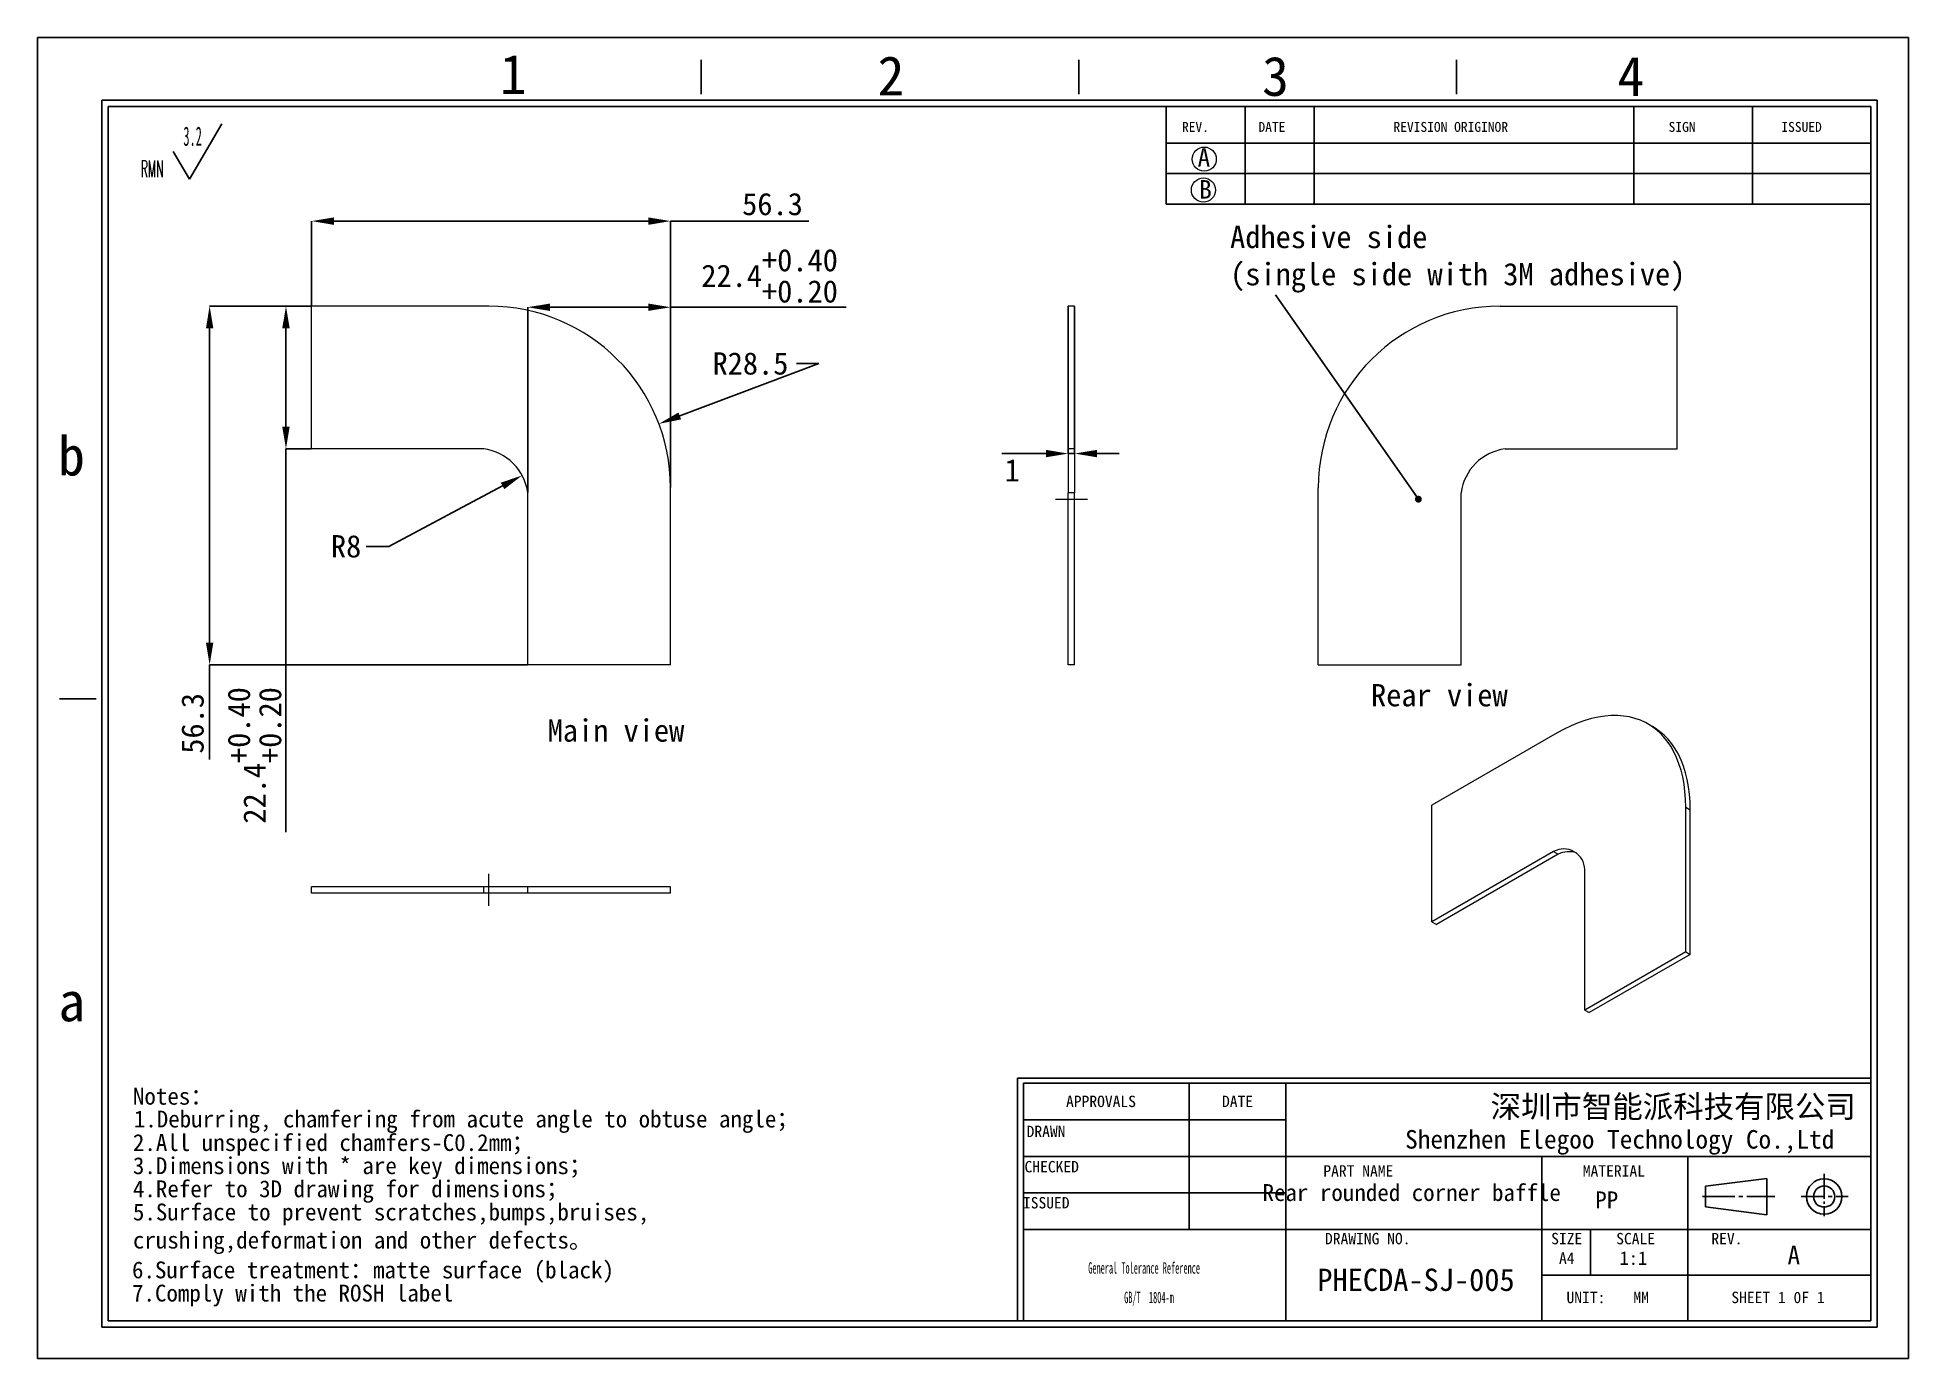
# Model space of a CAD drawing. Header units: millimetres. Extents: x 2 to 295, y 1 to 209.
import ezdxf

# ---------------------------------------------------------------- set-up
doc = ezdxf.new("R2010")
doc.units = ezdxf.units.MM
doc.header["$PDSIZE"] = -1
doc.linetypes.add('CENTERX2', pattern=[20.32, 12.7, -2.54, 2.54, -2.54])
doc.linetypes.add('HIDDEN', pattern=[1.905, 1.27, -0.635])
doc.layers.add('SLD-0', color=179, linetype='Continuous')
doc.styles.add('6', font='simfang.ttf')
doc.styles.add('C', font='simfang.ttf')
doc.styles.add('SLDTEXTSTYLE1', font='TXT', dxfattribs={"width": 0.469, "bigfont": 'bigfont'})
doc.styles.add('SLDTEXTSTYLE2', font='TXT', dxfattribs={"width": 0.469})
doc.styles.add('SLDTEXTSTYLE8', font='TXT', dxfattribs={"width": 0.484})
doc.dimstyles.new('SLDDIMSTYLE0', dxfattribs={"dimtxt": 3.5, "dimasz": 3.5, "dimexe": 0, "dimexo": 0.0625, "dimgap": 0.875, "dimtad": 2, "dimrnd": 1e-09, "dimzin": 12, "dimdsep": 46, "dimtxsty": 'SLDTEXTSTYLE2', "dimsah": 1, "dimcen": 0.09, "dimadec": 0, "dimazin": 3, "dimtfac": 1, "dimtofl": 0, "dimtmove": 0, "dimatfit": 3, "dimfxl": 1, "dimfrac": 2, "dimtolj": 1, "dimtzin": 12, "dimarcsym": 0})
doc.dimstyles.new('SLDDIMSTYLE1', dxfattribs={"dimtxt": 3.5, "dimasz": 3.5, "dimexe": 0, "dimexo": 0.0625, "dimgap": 0.875, "dimtad": 0, "dimtih": 1, "dimtoh": 1, "dimrnd": 1e-09, "dimzin": 12, "dimdsep": 46, "dimtxsty": 'SLDTEXTSTYLE2', "dimsah": 1, "dimcen": 0, "dimadec": 0, "dimazin": 3, "dimtfac": 1, "dimtofl": 0, "dimtmove": 0, "dimatfit": 3, "dimfxl": 1, "dimfrac": 2, "dimtolj": 1, "dimtzin": 12, "dimarcsym": 0})
doc.dimstyles.new('SLDDIMSTYLE2', dxfattribs={"dimtxt": 3.5, "dimasz": 3.5, "dimexe": 0, "dimexo": 0.0625, "dimgap": 0.875, "dimtad": 0, "dimtih": 1, "dimtoh": 1, "dimrnd": 1e-09, "dimzin": 12, "dimdsep": 46, "dimtxsty": 'SLDTEXTSTYLE2', "dimsah": 1, "dimcen": 0, "dimadec": 0, "dimazin": 3, "dimtfac": 1, "dimtofl": 0, "dimtmove": 1, "dimatfit": 3, "dimfxl": 1, "dimfrac": 2, "dimtolj": 1, "dimtzin": 12, "dimarcsym": 0})
doc.dimstyles.new('SLDDIMSTYLE3', dxfattribs={"dimtxt": 3.5, "dimasz": 3.5, "dimexe": 0, "dimexo": 0.0625, "dimgap": 0.875, "dimtad": 2, "dimrnd": 1e-09, "dimzin": 12, "dimdsep": 46, "dimtxsty": 'SLDTEXTSTYLE2', "dimsah": 1, "dimcen": 0.09, "dimadec": 0, "dimazin": 3, "dimtol": 1, "dimtp": 0.4, "dimtm": -0.2, "dimtfac": 1, "dimtofl": 0, "dimtmove": 0, "dimatfit": 3, "dimfxl": 1, "dimfrac": 2, "dimtolj": 1, "dimtzin": 0, "dimarcsym": 0})
doc.dimstyles.new('SLDDIMSTYLE4', dxfattribs={"dimtxt": 3.5, "dimasz": 3.5, "dimexe": 0, "dimexo": 0.0625, "dimgap": 0.875, "dimtad": 2, "dimrnd": 1e-09, "dimzin": 12, "dimdsep": 46, "dimtxsty": 'SLDTEXTSTYLE2', "dimsah": 1, "dimcen": 0.09, "dimadec": 0, "dimazin": 3, "dimtfac": 1, "dimtmove": 0, "dimatfit": 0, "dimfxl": 1, "dimfrac": 2, "dimtolj": 1, "dimtzin": 12, "dimarcsym": 0})
doc.dimstyles.new('SLDDIMSTYLE5', dxfattribs={"dimtxt": 0.18, "dimasz": 1.076923, "dimexe": 0, "dimexo": 0.0625, "dimgap": 0, "dimtad": 0, "dimtih": 1, "dimtoh": 1, "dimdec": 0, "dimrnd": 1e-09, "dimzin": 0, "dimdsep": 46, "dimtxsty": 'Standard', "dimblk1": 'DOT', "dimblk2": 'DOT', "dimsah": 1, "dimcen": 0.09, "dimadec": 0, "dimazin": 0, "dimtfac": 1.076923, "dimtdec": 0, "dimtofl": 0, "dimtmove": 0, "dimatfit": 3, "dimldrblk": 'DOT', "dimfxl": 1, "dimfrac": 2, "dimtolj": 1, "dimtzin": 0, "dimarcsym": 0})

# ---------------------------------------------------------------- blocks, each defined once
blk = doc.blocks.new('SW_NOTE_0')
at = {"layer": 'SLD-0', "color": 0, "attachment_point": 1, "style": 'C'}
for s, insert, char_height in [('Notes：', (1.13, 13.35), 2.646), ('1.Deburring, chamfering from acute angle to obtuse angle；', (1.27, 9.78), 2.6458), ('2.All unspecified chamfers-C0.2mm；', (1.13, 6.08), 2.6458), ('3.{\\fSimSun|b0|i0|c134|p2;Dimensions with * are key dimensions}；', (1.13, 2.45), 2.6458), ('4.Refer to 3D drawing for dimensions；', (1.13, -1.18), 2.6458), ('5.Surface to prevent scratches,bumps,bruises,\\Pcrushing,deformation and other defects。', (1.13, -4.82), 2.6458), ('6.Surface treatment：matte surface (black)', (0.99, -13.91), 2.6458), ('7.Comply with the ROSH label', (0.99, -17.55), 2.6458)]:
    blk.add_mtext(s, dxfattribs=dict(at, insert=insert, char_height=char_height))
blk = doc.blocks.new('SW_NOTE_1')
at = {"layer": 'SLD-0', "color": 0}
for q in [(12.74, 9.16), (5.08, 4.83)]:
    blk.add_line((7.63, 0.49), q, dxfattribs=at)
at = {"layer": 'SLD-0', "color": 0, "attachment_point": 1}
for s, insert, char_height, style in [('3.2', (6.69, 8.73), 3.032, 'SLDTEXTSTYLE2'), ('{\\Ftxt,bigfont|c134;RMN}', (0, 3.41), 2.6458, 'SLDTEXTSTYLE1')]:
    blk.add_mtext(s, dxfattribs=dict(at, insert=insert, char_height=char_height, style=style))
blk = doc.blocks.new('SW_NOTE_2')
at = {"layer": 'SLD-0', "color": 0, "char_height": 1.7927, "attachment_point": 2, "style": 'SLDTEXTSTYLE8'}
for s, insert in [('General Tolerance Reference', (12.75, 2.31)), ('GB/T  1804-m', (13.51, -2.32))]:
    blk.add_mtext(s, dxfattribs=dict(at, insert=insert))
blk = doc.blocks.new('_D')
at = {"layer": 'Defpoints', "color": 0}
for p in [(100.9, 179.84), (44.6, 166.49), (100.9, 137.99)]:
    blk.add_point(p, dxfattribs=at)
at = {"layer": 'SLD-0', "color": 0, "lineweight": -2}
for p, q in [((44.6, 166.55), (44.6, 179.84)), ((48.1, 179.84), (97.4, 179.84)), ((100.9, 138.05), (100.9, 179.84)), ((100.9, 179.84), (122.59, 179.84))]:
    blk.add_line(p, q, dxfattribs=at)
at = {"layer": 'SLD-0', "color": 0}
for points in [[(48.1, 180.42), (48.1, 179.25), (44.6, 179.84)], [(97.4, 180.42), (97.4, 179.25), (100.9, 179.84)]]:
    blk.add_solid(points, dxfattribs=at)
at = {"layer": 'SLD-0', "color": 0, "insert": (116.9, 184.27), "char_height": 3.5, "attachment_point": 2, "style": '6'}
blk.add_mtext('\\A1;56.3', dxfattribs=at)
blk = doc.blocks.new('_D_1')
at = {"layer": 'Defpoints', "color": 0}
for p in [(44.6, 166.49), (28.6, 110.19), (78.5, 110.19)]:
    blk.add_point(p, dxfattribs=at)
at = {"layer": 'SLD-0', "color": 0, "lineweight": -2}
for p, q in [((44.54, 166.49), (28.6, 166.49)), ((28.6, 162.99), (28.6, 113.69)), ((78.44, 110.19), (28.6, 110.19)), ((28.6, 110.19), (28.6, 95.32))]:
    blk.add_line(p, q, dxfattribs=at)
at = {"layer": 'SLD-0', "color": 0}
for points in [[(28.02, 162.99), (29.19, 162.99), (28.6, 166.49)], [(28.02, 113.69), (29.19, 113.69), (28.6, 110.19)]]:
    blk.add_solid(points, dxfattribs=at)
at = {"layer": 'SLD-0', "color": 0, "insert": (24.17, 101), "char_height": 3.5, "attachment_point": 2, "rotation": 90, "style": '6'}
blk.add_mtext('\\A1;56.3', dxfattribs=at)
blk = doc.blocks.new('_D_2')
at = {"layer": 'Defpoints', "color": 0}
for p in [(99.08, 148.02), (72.4, 137.99)]:
    blk.add_point(p, dxfattribs=at)
at = {"layer": 'SLD-0', "color": 0, "lineweight": -2}
for p, q in [((124.18, 157.47), (102.35, 149.26)), ((120.68, 157.47), (124.18, 157.47))]:
    blk.add_line(p, q, dxfattribs=at)
at = {"layer": 'SLD-0', "color": 0}
blk.add_solid([(102.15, 149.8), (102.56, 148.71), (99.08, 148.02)], dxfattribs=at)
at = {"layer": 'SLD-0', "color": 0, "insert": (107.49, 159.25), "char_height": 3.5, "attachment_point": 1, "style": '6'}
blk.add_mtext('\\A1;R28.5', dxfattribs=at)
blk = doc.blocks.new('_D_3')
at = {"layer": 'Defpoints', "color": 0}
for p in [(77.63, 139.92), (70.57, 136.15)]:
    blk.add_point(p, dxfattribs=at)
at = {"layer": 'SLD-0', "color": 0, "lineweight": -2}
for p, q in [((56.73, 128.78), (74.54, 138.27)), ((53.16, 128.78), (56.73, 128.78))]:
    blk.add_line(p, q, dxfattribs=at)
at = {"layer": 'SLD-0', "color": 0}
blk.add_solid([(74.27, 138.78), (74.82, 137.76), (77.63, 139.92)], dxfattribs=at)
at = {"layer": 'SLD-0', "color": 0, "insert": (47.63, 130.55), "char_height": 3.5, "attachment_point": 1, "style": '6'}
blk.add_mtext('\\A1;R8', dxfattribs=at)
blk = doc.blocks.new('_D_4')
at = {"layer": 'Defpoints', "color": 0}
for p in [(100.9, 166.32), (100.9, 137.99), (78.5, 137.19)]:
    blk.add_point(p, dxfattribs=at)
at = {"layer": 'SLD-0', "color": 0, "lineweight": -2}
for p, q in [((78.5, 137.25), (78.5, 166.32)), ((82, 166.32), (97.4, 166.32)), ((100.9, 138.05), (100.9, 166.32)), ((100.9, 166.32), (128.47, 166.32))]:
    blk.add_line(p, q, dxfattribs=at)
at = {"layer": 'SLD-0', "color": 0}
for points in [[(82, 166.9), (82, 165.74), (78.5, 166.32)], [(97.4, 166.9), (97.4, 165.74), (100.9, 166.32)]]:
    blk.add_solid(points, dxfattribs=at)
at = {"layer": 'SLD-0', "color": 0, "insert": (116.44, 175.46), "char_height": 3.5, "attachment_point": 2, "style": '6'}
blk.add_mtext('\\A1;22.4\\S+0.40^ +0.20;', dxfattribs=at)
blk = doc.blocks.new('_D_5')
at = {"layer": 'Defpoints', "color": 0}
for p in [(44.6, 166.49), (40.58, 144.09), (44.6, 144.09)]:
    blk.add_point(p, dxfattribs=at)
at = {"layer": 'SLD-0', "color": 0, "lineweight": -2}
for p, q in [((44.54, 166.49), (40.58, 166.49)), ((40.58, 162.99), (40.58, 147.59)), ((44.54, 144.09), (40.58, 144.09)), ((40.58, 144.09), (40.58, 83.94))]:
    blk.add_line(p, q, dxfattribs=at)
at = {"layer": 'SLD-0', "color": 0}
for points in [[(39.99, 162.99), (41.16, 162.99), (40.58, 166.49)], [(39.99, 147.59), (41.16, 147.59), (40.58, 144.09)]]:
    blk.add_solid(points, dxfattribs=at)
at = {"layer": 'SLD-0', "color": 0, "insert": (31.44, 95.97), "char_height": 3.5, "attachment_point": 2, "rotation": 90, "style": '6'}
blk.add_mtext('\\A1;22.4\\S+0.40^ +0.20;', dxfattribs=at)
blk = doc.blocks.new('_D_6')
at = {"layer": 'Defpoints', "color": 0}
for p in [(163.29, 166.49), (164.29, 166.49), (164.29, 143.35)]:
    blk.add_point(p, dxfattribs=at)
at = {"layer": 'SLD-0', "color": 0, "lineweight": -2}
for p, q in [((163.29, 166.42), (163.29, 143.35)), ((164.29, 166.42), (164.29, 143.35)), ((159.79, 143.35), (152.89, 143.35)), ((164.29, 143.35), (163.29, 143.35)), ((167.79, 143.35), (171.29, 143.35))]:
    blk.add_line(p, q, dxfattribs=at)
at = {"layer": 'SLD-0', "color": 0}
for points in [[(159.79, 143.93), (159.79, 142.77), (163.29, 143.35)], [(167.79, 143.93), (167.79, 142.77), (164.29, 143.35)]]:
    blk.add_solid(points, dxfattribs=at)
at = {"layer": 'SLD-0', "color": 0, "insert": (154.49, 142.47), "char_height": 3.5, "attachment_point": 2, "style": '6'}
blk.add_mtext('\\A1;1', dxfattribs=at)
blk = doc.blocks.new('SW_NOTE_3')
at = {"insert": (0.84, 7.02), "char_height": 3.5, "width": 141.4875, "attachment_point": 1}
blk.add_mtext('{\\fFangSong|b0|i0|c0|p49;Adhesive side \\fFangSong|b0|i0|c134|p49;\\P\\fFangSong|b0|i0|c0|p49;(single side with 3M adhesive)}', dxfattribs=at)
blk = doc.blocks.new('_DOT')
at = {"color": 0, "linetype": 'ByBlock', "lineweight": -2}
blk.add_line((-0.5, 0), (-1, 0), dxfattribs=at)
at = {"color": 0, "linetype": 'ByBlock', "const_width": 0.5}
blk.add_lwpolyline([(-0.25, 0, 1), (0.25, 0, 1)], format="xyb", close=True, dxfattribs=at)

msp = doc.modelspace()

# ---------------------------------------------------------------- linework, layer by layer
at = {"color": 7, "linetype": 'Continuous', "lineweight": 15}
for p, q in [((72.403, 166.487), (44.603, 166.487)), ((44.603, 144.087), (44.603, 166.487)), ((164.291, 166.487), (163.291, 166.487)), ((163.291, 144.087), (163.291, 166.487)), ((164.291, 144.087), (164.291, 166.487)), ((231.017, 166.487), (258.817, 166.487)), ((258.817, 144.087), (258.817, 166.487)), ((71.603, 144.087), (44.603, 144.087)), ((164.291, 144.087), (163.291, 144.087)), ((163.291, 144.087), (163.291, 137.187)), ((164.291, 144.087), (164.291, 137.187)), ((231.817, 144.087), (258.817, 144.087)), ((100.903, 110.187), (100.903, 137.987)), ((202.517, 110.187), (202.517, 137.987)), ((78.503, 110.187), (78.503, 137.187)), ((164.291, 137.187), (163.291, 137.187)), ((163.291, 110.187), (163.291, 137.187)), ((164.291, 110.187), (164.291, 137.187)), ((224.917, 110.187), (224.917, 137.187)), ((100.903, 110.187), (78.503, 110.187)), ((164.291, 110.187), (163.291, 110.187)), ((202.517, 110.187), (224.917, 110.187)), ((254.951, 100.494), (254.244, 100.902)), ((239.995, 99.491), (220.337, 88.143)), ((220.337, 69.853), (220.337, 88.143)), ((260.147, 65.154), (260.147, 87.854)), ((260.147, 87.854), (260.854, 87.446)), ((260.854, 64.746), (260.854, 87.446)), ((239.429, 80.874), (220.337, 69.853)), ((240.136, 80.466), (221.044, 69.445)), ((239.429, 80.874), (240.136, 80.466)), ((244.308, 56.01), (244.308, 78.057)), ((44.603, 74.361), (44.603, 75.361)), ((72.403, 75.361), (44.603, 75.361)), ((72.403, 74.361), (44.603, 74.361)), ((72.403, 74.361), (72.403, 75.361)), ((100.903, 75.361), (72.403, 75.361)), ((100.903, 74.361), (72.403, 74.361)), ((100.903, 74.361), (100.903, 75.361)), ((220.337, 69.853), (221.044, 69.445)), ((260.147, 65.154), (244.308, 56.01)), ((260.854, 64.746), (245.015, 55.602)), ((260.147, 65.154), (260.854, 64.746)), ((244.308, 56.01), (245.015, 55.602))]:
    msp.add_line(p, q, dxfattribs=at)
at = {"color": 7, "linetype": 'HIDDEN', "lineweight": 0}
for p, q in [((71.603, 74.361), (71.603, 75.361)), ((78.503, 74.361), (78.503, 75.361))]:
    msp.add_line(p, q, dxfattribs=at)
at = {"color": 7, "linetype": 'Continuous', "lineweight": 15, "flags": 128}
for points in [[(260.147, 87.854), (260.118, 89.097), (260.029, 90.302), (259.882, 91.465), (259.676, 92.584), (259.413, 93.655), (259.092, 94.675), (258.716, 95.641), (258.285, 96.55), (257.8, 97.399), (257.263, 98.186), (256.675, 98.909), (256.038, 99.565), (255.354, 100.152), (254.625, 100.67), (253.854, 101.115), (253.041, 101.488), (252.191, 101.787), (251.304, 102.01), (250.385, 102.158), (249.434, 102.23), (248.457, 102.225), (247.454, 102.145), (246.43, 101.988), (245.386, 101.755), (244.327, 101.448), (243.255, 101.067), (242.174, 100.613), (241.086, 100.087), (239.995, 99.491)], [(260.854, 87.446), (260.825, 88.688), (260.736, 89.893), (260.589, 91.057), (260.383, 92.176), (260.12, 93.247), (259.8, 94.267), (259.423, 95.233), (258.992, 96.142), (258.507, 96.991), (257.97, 97.778), (257.382, 98.501), (256.745, 99.157), (256.061, 99.744), (255.333, 100.262), (254.951, 100.494)]]:
    msp.add_lwpolyline(points, dxfattribs=at)
at = {"color": 7, "linetype": 'Continuous', "lineweight": 15}
for centre, radius, start, end in [((72.403, 137.987), 28.5, 0, 90), ((231.017, 137.987), 28.5, 90, 180), ((70.57, 136.154), 8, 7.4192, 82.5808), ((232.85, 136.154), 8, 97.4192, 172.5808), ((241.033, 78.018), 3.275, 0.67113, 119.31812), ((241.837, 77.034), 3.831, 71.76313, 116.36544)]:
    msp.add_arc(centre, radius, start, end, dxfattribs=at)
at = {"layer": 'SLD-0'}
for p, q in [((1.591, 208.674), (295.107, 208.674)), ((1.591, 1.294), (1.591, 208.674)), ((295.107, 208.674), (295.107, 1.294)), ((12.675, 7.219), (12.675, 197.811)), ((12.675, 197.811), (289.181, 197.811)), ((252.017, 197.811), (252.017, 182.514)), ((270.599, 197.811), (270.599, 182.514)), ((289.181, 197.811), (289.181, 7.219)), ((289.181, 7.219), (12.675, 7.219)), ((295.107, 1.294), (1.591, 1.294))]:
    msp.add_line(p, q, dxfattribs=at)
at = {"layer": 'SLD-0', "color": 6, "linetype": 'Continuous'}
for p, q in [((105.701, 199.786), (105.701, 205.169)), ((164.952, 199.786), (164.952, 205.169)), ((224.204, 199.786), (224.204, 205.169)), ((11.687, 6.231), (11.687, 198.799)), ((11.687, 198.799), (290.169, 198.799)), ((290.169, 198.799), (290.169, 6.231)), ((10.805, 104.853), (5.068, 104.853)), ((290.169, 6.231), (11.687, 6.231))]:
    msp.add_line(p, q, dxfattribs=at)
at = {"layer": 'SLD-0', "color": 179, "linetype": 'Continuous'}
for p, q in [((178.659, 197.811), (178.659, 182.514)), ((191.05, 197.811), (191.05, 182.514)), ((201.886, 197.811), (201.886, 182.514)), ((178.659, 192.074), (289.181, 192.074)), ((178.659, 187.294), (289.181, 187.294)), ((178.659, 182.514), (289.181, 182.514)), ((289.181, 45.329), (155.33, 45.329)), ((155.33, 45.329), (155.33, 7.219)), ((289.181, 44.506), (156.286, 44.506)), ((156.286, 44.506), (156.286, 7.219)), ((182.281, 44.506), (182.281, 21.56)), ((197.398, 44.506), (197.398, 7.219)), ((197.398, 38.77), (156.286, 38.77)), ((289.181, 33.033), (156.286, 33.033)), ((237.553, 33.033), (237.553, 7.219)), ((260.499, 7.219), (260.499, 33.033)), ((263.255, 28.354), (272.888, 29.538)), ((272.888, 23.846), (272.888, 29.538)), ((281.869, 26.35), (281.869, 30.316)), ((197.398, 27.297), (156.286, 27.297)), ((262.786, 26.733), (267.83, 26.733)), ((263.255, 25.106), (263.255, 28.354)), ((268.461, 26.733), (269.091, 26.733)), ((269.722, 26.733), (274.136, 26.733)), ((281.869, 26.733), (278.268, 26.733)), ((282.5, 26.733), (283.13, 26.733)), ((283.761, 26.733), (285.653, 26.733)), ((263.255, 25.106), (272.888, 23.846)), ((281.869, 25.966), (281.869, 25.583)), ((281.869, 25.2), (281.869, 23.667)), ((289.181, 21.56), (156.286, 21.56)), ((245.202, 21.56), (245.202, 14.39)), ((237.553, 14.39), (289.181, 14.39))]:
    msp.add_line(p, q, dxfattribs=at)
at = {"layer": 'SLD-0', "linetype": 'CENTERX2', "lineweight": 0}
for p, q in [((166.291, 136.154), (161.291, 136.154)), ((72.403, 72.361), (72.403, 77.361))]:
    msp.add_line(p, q, dxfattribs=at)
at = {"layer": 'SLD-0', "lineweight": 0}
for centre in [(184.622, 189.564), (184.499, 184.715)]:
    msp.add_circle(centre, 1.894, dxfattribs=at)
at = {"layer": 'SLD-0', "color": 179, "linetype": 'Continuous'}
for radius in [2.771, 1.669]:
    msp.add_circle((281.869, 26.733), radius, dxfattribs=at)

# ---------------------------------------------------------------- block references
at = {"layer": 'SLD-0'}
for name, p in [('SW_NOTE_1', (17.795, 185.957)), ('SW_NOTE_3', (187.834, 172.079))]:
    msp.add_blockref(name, p, dxfattribs=at)
at = {"layer": 'SLD-0', "color": 5}
msp.add_blockref('SW_NOTE_0', (15.439, 30.447), dxfattribs=at)
at = {"layer": 'SLD-0', "color": 179}
msp.add_blockref('SW_NOTE_2', (162.438, 14.111), dxfattribs=at)

# ---------------------------------------------------------------- texts
at = {"layer": 'SLD-0', "style": '6'}
for s, insert, char_height, attachment_point in [('1', (74.111, 205.971), 6.172, 1), ('2', (133.388, 205.728), 6.172, 1), ('3', (193.707, 205.666), 6.172, 1), ('4', (249.441, 205.659), 6.172, 1), ('A', (183.578, 191.286), 2.903, 1), ('B', (183.832, 186.271), 2.903, 1), ('b', (4.835, 146.092), 6.172, 1), ('Rear view', (210.785, 107.177), 3.5, 1), ('Main view', (81.627, 101.63), 3.5, 1), ('a', (4.88, 60.423), 6.172, 1), ('深圳市智能派科技有限公司', (258.189, 42.602), 3.5, 2), ('Rear rounded corner baffle', (217.165, 28.676), 2.64583, 2), ('PP', (247.757, 27.537), 2.6458, 2), ('A', (276.114, 18.995), 2.91, 1), ('PHECDA-SJ-005', (202.365, 15.413), 3.5, 1)]:
    msp.add_mtext(s, dxfattribs=dict(at, insert=insert, char_height=char_height, attachment_point=attachment_point))
at = {"layer": 'SLD-0', "color": 179, "style": '6'}
for s, insert, char_height, attachment_point in [('REV.', (181.129, 195.4), 1.5536, 1), ('DATE', (193.126, 195.4), 1.5536, 1), ('REVISION ORIGINOR', (214.308, 195.4), 1.55363, 1), ('SIGN', (257.466, 195.4), 1.5536, 1), ('ISSUED', (275.148, 195.4), 1.5536, 1), ('APPROVALS', (168.427, 42.563), 1.7927, 2), ('DATE', (189.85, 42.563), 1.7927, 2), ('DRAWN', (159.804, 37.853), 1.7927, 2), ('Shenzhen Elegoo Technology Co.,Ltd', (249.798, 37.165), 2.91042, 2), ('CHECKED', (160.696, 32.315), 1.7927, 2), ('PART NAME', (208.794, 31.645), 1.7927, 2), ('MATERIAL', (248.88, 31.645), 1.7927, 2), ('ISSUED', (159.837, 26.654), 1.7927, 2), ('DRAWING NO.', (210.268, 21.022), 1.79265, 2), ('SIZE', (241.479, 21.022), 1.7927, 2), ('SCALE', (252.289, 21.022), 1.7927, 2), ('REV.', (266.61, 21.022), 1.7927, 2), ('A4', (241.49, 17.953), 1.7927, 2), ('1:1', (251.93, 18.121), 2.1167, 2), ('UNIT:', (244.499, 11.791), 1.7927, 2), ('MM', (253.161, 11.791), 1.7927, 2), ('SHEET 1 0F 1', (274.62, 11.791), 1.79265, 2)]:
    msp.add_mtext(s, dxfattribs=dict(at, insert=insert, char_height=char_height, attachment_point=attachment_point))

# ---------------------------------------------------------------- dimensions: what is measured, and where the dimension line sits
at = {"layer": 'SLD-0'}
for base, p1, p2, dimstyle, picture, middle in [((100.903, 179.838), (44.603, 166.487), (100.903, 137.987), 'SLDDIMSTYLE0', '_D', (116.903, 179.838)), ((100.903, 166.32), (78.503, 137.187), (100.903, 137.987), 'SLDDIMSTYLE3', '_D_4', (116.438, 166.32)), ((164.291, 143.35), (163.291, 166.487), (164.291, 166.487), 'SLDDIMSTYLE4', '_D_6', (154.491, 143.35))]:
    dim = msp.add_linear_dim(base=base, p1=p1, p2=p2, dimstyle=dimstyle, override={"dimtxsty": '6'}, dxfattribs=at)
    dim.commit()
    dim.dimension.update_dxf_attribs({"geometry": picture, "text_midpoint": middle, "dimtype": 160})
for base, p2, dimstyle, picture, middle in [((28.603, 110.187), (78.503, 110.187), 'SLDDIMSTYLE0', '_D_1', (28.603, 101.002)), ((40.578, 144.087), (44.603, 144.087), 'SLDDIMSTYLE3', '_D_5', (40.578, 95.973))]:
    dim = msp.add_linear_dim(base=base, p1=(44.603, 166.487), p2=p2, angle=90, dimstyle=dimstyle, override={"dimtxsty": '6'}, dxfattribs=at)
    dim.commit()
    dim.dimension.update_dxf_attribs({"geometry": picture, "text_midpoint": middle, "dimtype": 160})
for center, mpoint, dimstyle, picture, middle in [((72.403, 137.987), (99.077, 148.024), 'SLDDIMSTYLE1', '_D_2', (113.649, 157.472)), ((70.57, 136.154), (77.631, 139.916), 'SLDDIMSTYLE2', '_D_3', (56.727, 128.777))]:
    dim = msp.add_radius_dim(center=center, mpoint=mpoint, dimstyle=dimstyle, override={"dimtxsty": '6'}, dxfattribs=at)
    dim.commit()
    dim.dimension.update_dxf_attribs({"geometry": picture, "text_midpoint": middle, "dimtype": 164})

# ---------------------------------------------------------------- leaders
msp.add_leader([(218.212, 136.19), (195.778, 168.291)], dimstyle='SLDDIMSTYLE5', override={"dimtxsty": '6'}, dxfattribs=at)

doc.saveas('drawing.dxf')
